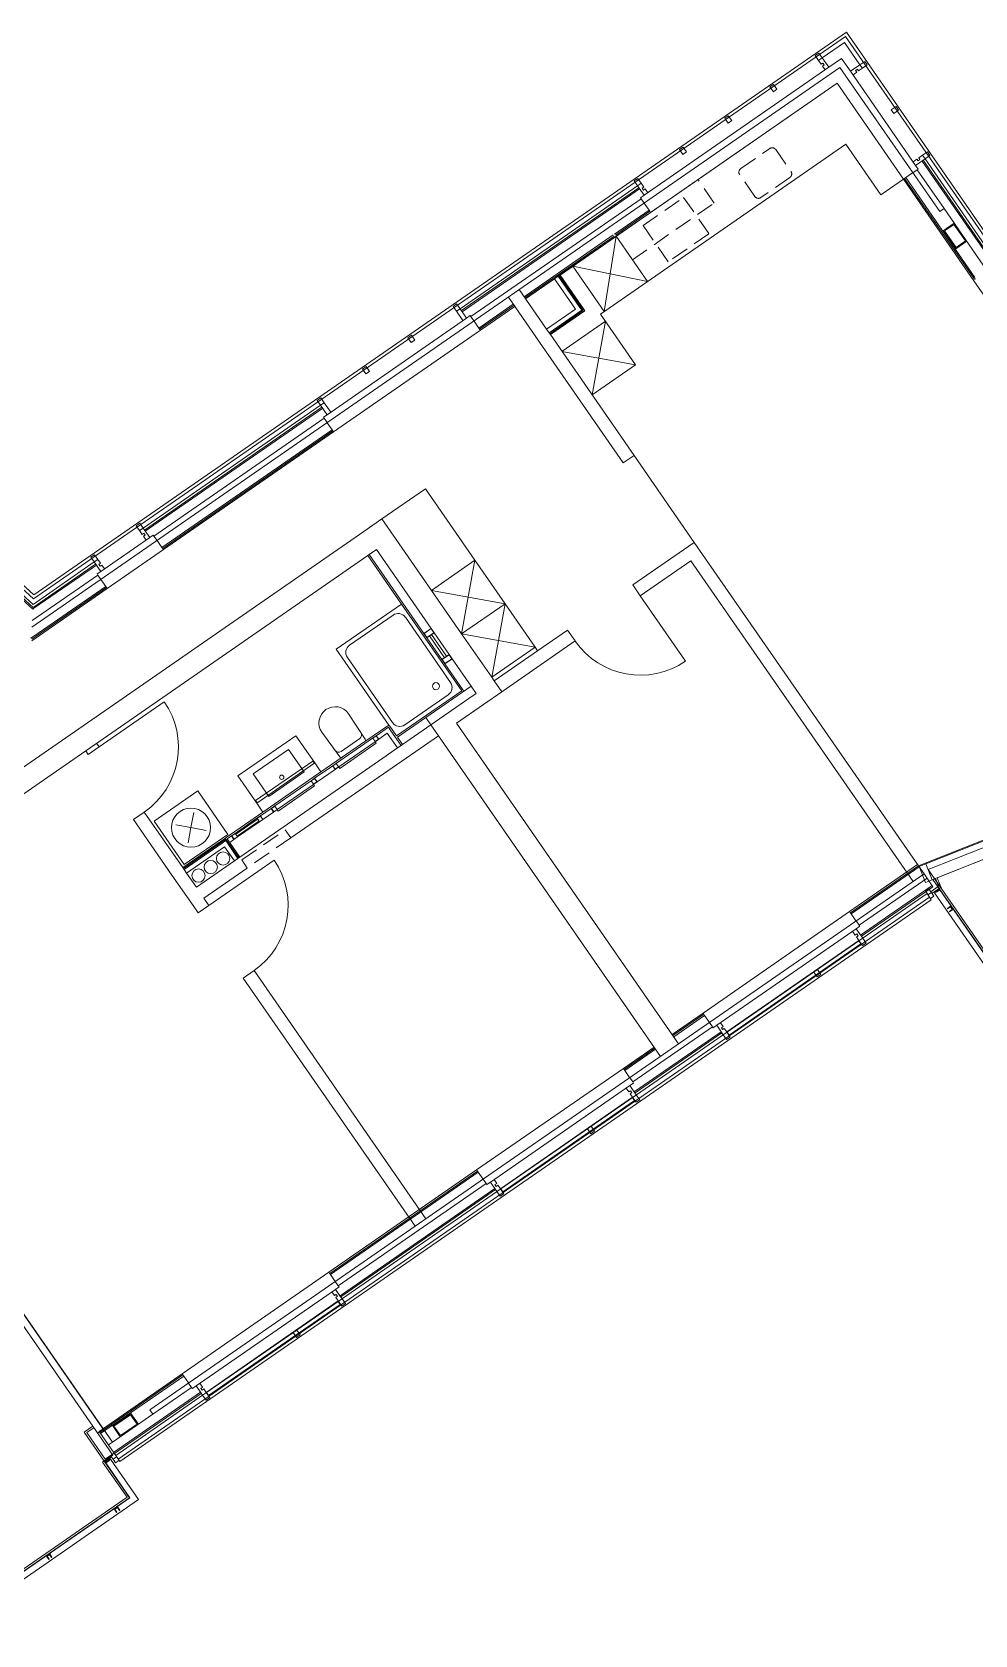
# Model space of a CAD drawing. Header units: metres. Extents: x 2747624 to 2747775, y 1250135 to 1250307.
# Drawn here: x 2747701.93 to 2747712.63, y 1250207.57 to 1250225.76 of the extents above; entities that cross this region are included whole.
import ezdxf

# ---------------------------------------------------------------- set-up
doc = ezdxf.new("R2010")
doc.units = ezdxf.units.M
doc.header["$MEASUREMENT"] = 0
doc.linetypes.add('Strich 2_1mm', pattern=[0.3, 0.2, -0.1])
doc.layers.add('nichttragend', color=7, linetype='Continuous')
doc.layers.add('tragend', color=7, linetype='Continuous')

# ---------------------------------------------------------------- blocks, each defined once
blk = doc.blocks.new('dfghdgh')
at = {"layer": 'nichttragend', "color": 252, "linetype": 'Continuous', "lineweight": 0}
for p, q in [((2746701.944, 1250219.378), (2746711.166, 1250225.765)), ((2746711.166, 1250225.765), (2746712.768, 1250223.452)), ((2746701.941, 1250219.333), (2746711.157, 1250225.716)), ((2746710.892, 1250225.472), (2746711.144, 1250225.647)), ((2746711.144, 1250225.647), (2746711.319, 1250225.395)), ((2746711.157, 1250225.716), (2746712.755, 1250223.409)), ((2746710.854, 1250225.527), (2746710.813, 1250225.499)), ((2746710.813, 1250225.499), (2746710.851, 1250225.444)), ((2746710.892, 1250225.472), (2746710.851, 1250225.444)), ((2746710.892, 1250225.472), (2746710.851, 1250225.444)), ((2746710.851, 1250225.444), (2746710.881, 1250225.401)), ((2746710.854, 1250225.527), (2746710.892, 1250225.472)), ((2746710.899, 1250225.414), (2746710.881, 1250225.401)), ((2746710.892, 1250225.472), (2746710.966, 1250225.366)), ((2746710.914, 1250225.393), (2746710.895, 1250225.38)), ((2746710.899, 1250225.414), (2746710.914, 1250225.393)), ((2746711.111, 1250225.466), (2746710.966, 1250225.366)), ((2746711.111, 1250225.466), (2746711.212, 1250225.321)), ((2746711.319, 1250225.395), (2746711.212, 1250225.321)), ((2746711.374, 1250225.433), (2746711.319, 1250225.395)), ((2746711.319, 1250225.395), (2746711.347, 1250225.354)), ((2746711.319, 1250225.395), (2746711.347, 1250225.354)), ((2746711.402, 1250225.392), (2746711.347, 1250225.354)), ((2746711.374, 1250225.433), (2746711.402, 1250225.392)), ((2746711.092, 1250225.363), (2746701.92, 1250219.009)), ((2746710.966, 1250225.366), (2746708.87, 1250223.913)), ((2746710.895, 1250225.38), (2746710.925, 1250225.337)), ((2746712.226, 1250223.727), (2746711.092, 1250225.363)), ((2746711.952, 1250224.252), (2746711.212, 1250225.321)), ((2746711.284, 1250225.31), (2746711.241, 1250225.28)), ((2746711.291, 1250225.343), (2746711.271, 1250225.328)), ((2746711.271, 1250225.328), (2746711.284, 1250225.31)), ((2746711.291, 1250225.343), (2746711.304, 1250225.324)), ((2746711.347, 1250225.354), (2746711.304, 1250225.324)), ((2746707.916, 1250223.007), (2746711.06, 1250225.185)), ((2746711.06, 1250225.185), (2746708.944, 1250223.719)), ((2746710.34, 1250225.172), (2746710.299, 1250225.143)), ((2746710.299, 1250225.143), (2746710.337, 1250225.088)), ((2746710.378, 1250225.116), (2746710.337, 1250225.088)), ((2746710.34, 1250225.172), (2746710.378, 1250225.116)), ((2746711.06, 1250225.185), (2746711.815, 1250224.096)), ((2746711.73, 1250224.919), (2746711.675, 1250224.881)), ((2746711.675, 1250224.881), (2746711.703, 1250224.84)), ((2746711.758, 1250224.878), (2746711.703, 1250224.84)), ((2746711.73, 1250224.919), (2746711.758, 1250224.878)), ((2746709.826, 1250224.816), (2746709.785, 1250224.787)), ((2746709.785, 1250224.787), (2746709.823, 1250224.732)), ((2746709.864, 1250224.761), (2746709.823, 1250224.732)), ((2746709.826, 1250224.816), (2746709.864, 1250224.761)), ((2746711.159, 1250224.493), (2746708.375, 1250222.565)), ((2746711.558, 1250223.918), (2746711.159, 1250224.493)), ((2746709.312, 1250224.46), (2746709.271, 1250224.431)), ((2746709.271, 1250224.431), (2746709.309, 1250224.376)), ((2746709.35, 1250224.405), (2746709.309, 1250224.376)), ((2746709.312, 1250224.46), (2746709.35, 1250224.405)), ((2746711.967, 1250224.323), (2746711.924, 1250224.293)), ((2746712.059, 1250224.326), (2746711.952, 1250224.252)), ((2746711.967, 1250224.323), (2746711.98, 1250224.304)), ((2746712.001, 1250224.318), (2746711.98, 1250224.304)), ((2746712.031, 1250224.367), (2746711.988, 1250224.337)), ((2746711.988, 1250224.337), (2746712.001, 1250224.318)), ((2746712.086, 1250224.405), (2746712.031, 1250224.367)), ((2746712.031, 1250224.367), (2746712.059, 1250224.326)), ((2746712.031, 1250224.367), (2746712.059, 1250224.326)), ((2746712.114, 1250224.364), (2746712.059, 1250224.326)), ((2746712.059, 1250224.326), (2746712.737, 1250223.348)), ((2746712.086, 1250224.405), (2746712.114, 1250224.364)), ((2746711.918, 1250224.168), (2746711.839, 1250224.113)), ((2746711.92, 1250224.169), (2746711.918, 1250224.168)), ((2746711.969, 1250224.203), (2746711.92, 1250224.169)), ((2746711.952, 1250224.252), (2746711.981, 1250224.211)), ((2746711.981, 1250224.211), (2746711.969, 1250224.203)), ((2746706.782, 1250222.625), (2746708.796, 1250224.02)), ((2746708.799, 1250224.104), (2746708.757, 1250224.075)), ((2746708.757, 1250224.075), (2746708.796, 1250224.02)), ((2746708.837, 1250224.049), (2746708.796, 1250224.02)), ((2746708.837, 1250224.049), (2746708.796, 1250224.02)), ((2746708.796, 1250224.02), (2746708.87, 1250223.913)), ((2746708.799, 1250224.104), (2746708.837, 1250224.049)), ((2746708.837, 1250224.049), (2746708.867, 1250224.006)), ((2746708.867, 1250224.006), (2746708.848, 1250223.993)), ((2746708.848, 1250223.993), (2746708.862, 1250223.972)), ((2746708.881, 1250223.985), (2746708.862, 1250223.972)), ((2746708.881, 1250223.985), (2746708.911, 1250223.942)), ((2746711.815, 1250224.096), (2746711.558, 1250223.918)), ((2746711.827, 1250224.105), (2746711.815, 1250224.096)), ((2746711.815, 1250224.096), (2746711.815, 1250224.096)), ((2746711.839, 1250224.113), (2746711.827, 1250224.105)), ((2746708.87, 1250223.913), (2746708.828, 1250223.885)), ((2746708.828, 1250223.885), (2746708.837, 1250223.873)), ((2746708.837, 1250223.873), (2746708.871, 1250223.824)), ((2746708.871, 1250223.824), (2746708.872, 1250223.823)), ((2746708.872, 1250223.823), (2746708.926, 1250223.744)), ((2746712.275, 1250223.761), (2746712.226, 1250223.727)), ((2746712.718, 1250223.121), (2746712.275, 1250223.761)), ((2746708.926, 1250223.744), (2746708.935, 1250223.731)), ((2746708.935, 1250223.731), (2746708.944, 1250223.719)), ((2746708.553, 1250223.448), (2746708.416, 1250222.593)), ((2746708.553, 1250223.448), (2746708.909, 1250222.935)), ((2746708.416, 1250222.593), (2746708.06, 1250223.107)), ((2746708.909, 1250222.935), (2746708.06, 1250223.107)), ((2746707.854, 1250222.964), (2746707.895, 1250222.993)), ((2746707.854, 1250222.964), (2746708.093, 1250222.62)), ((2746707.895, 1250222.993), (2746708.134, 1250222.649)), ((2746707.906, 1250223), (2746708.18, 1250222.604)), ((2746708.19, 1250222.612), (2746707.916, 1250223.007)), ((2746706.743, 1250222.68), (2746706.702, 1250222.652)), ((2746706.743, 1250222.68), (2746706.782, 1250222.625)), ((2746705.273, 1250221.422), (2746706.856, 1250222.518)), ((2746706.702, 1250222.652), (2746706.74, 1250222.597)), ((2746706.782, 1250222.625), (2746706.74, 1250222.597)), ((2746706.782, 1250222.625), (2746706.74, 1250222.597)), ((2746706.74, 1250222.597), (2746706.814, 1250222.49)), ((2746706.856, 1250222.518), (2746706.782, 1250222.625)), ((2746706.856, 1250222.518), (2746706.897, 1250222.547)), ((2746706.897, 1250222.547), (2746706.905, 1250222.535)), ((2746706.905, 1250222.535), (2746706.939, 1250222.486)), ((2746706.939, 1250222.486), (2746706.94, 1250222.484)), ((2746706.94, 1250222.484), (2746706.995, 1250222.405)), ((2746708.093, 1250222.62), (2746707.764, 1250222.392)), ((2746708.162, 1250222.608), (2746707.792, 1250222.351)), ((2746708.18, 1250222.604), (2746707.8, 1250222.341)), ((2746707.807, 1250222.331), (2746708.197, 1250222.601)), ((2746707.938, 1250222.141), (2746708.432, 1250222.482)), ((2746708.162, 1250222.608), (2746708.134, 1250222.649)), ((2746708.197, 1250222.601), (2746708.19, 1250222.612)), ((2746708.432, 1250222.482), (2746708.28, 1250221.647)), ((2746708.375, 1250222.565), (2746708.773, 1250221.989)), ((2746707.012, 1250222.381), (2746705.347, 1250221.228)), ((2746706.23, 1250222.324), (2746706.189, 1250222.296)), ((2746706.23, 1250222.324), (2746706.268, 1250222.269)), ((2746706.995, 1250222.405), (2746707.003, 1250222.393)), ((2746707.003, 1250222.393), (2746707.012, 1250222.381)), ((2746707.764, 1250222.392), (2746707.792, 1250222.351)), ((2746707.792, 1250222.351), (2746707.8, 1250222.341)), ((2746707.8, 1250222.341), (2746707.807, 1250222.331)), ((2746706.189, 1250222.296), (2746706.227, 1250222.241)), ((2746706.268, 1250222.269), (2746706.227, 1250222.241)), ((2746707.938, 1250222.141), (2746708.773, 1250221.989)), ((2746699.062, 1250222), (2746701.944, 1250219.378)), ((2746699.064, 1250221.95), (2746701.941, 1250219.333)), ((2746705.716, 1250221.969), (2746705.675, 1250221.94)), ((2746705.675, 1250221.94), (2746705.713, 1250221.885)), ((2746705.716, 1250221.969), (2746705.754, 1250221.913)), ((2746708.773, 1250221.989), (2746708.28, 1250221.647)), ((2746705.754, 1250221.913), (2746705.713, 1250221.885)), ((2746705.202, 1250221.613), (2746705.161, 1250221.584)), ((2746705.161, 1250221.584), (2746705.199, 1250221.529)), ((2746705.202, 1250221.613), (2746705.24, 1250221.558)), ((2746703.185, 1250220.134), (2746705.199, 1250221.529)), ((2746705.24, 1250221.558), (2746705.199, 1250221.529)), ((2746705.24, 1250221.558), (2746705.199, 1250221.529)), ((2746705.273, 1250221.422), (2746705.199, 1250221.529)), ((2746705.273, 1250221.422), (2746705.232, 1250221.394)), ((2746705.232, 1250221.394), (2746705.24, 1250221.382)), ((2746705.24, 1250221.558), (2746705.314, 1250221.451)), ((2746705.24, 1250221.382), (2746705.274, 1250221.333)), ((2746705.274, 1250221.333), (2746705.275, 1250221.331)), ((2746705.275, 1250221.331), (2746705.33, 1250221.252)), ((2746705.33, 1250221.252), (2746705.339, 1250221.24)), ((2746705.339, 1250221.24), (2746705.347, 1250221.228)), ((2746709.44, 1250219.973), (2746708.757, 1250220.959)), ((2746700.256, 1250220.798), (2746701.937, 1250219.269)), ((2746705.895, 1250220.239), (2746706.388, 1250220.581)), ((2746706.388, 1250220.581), (2746706.951, 1250219.769)), ((2746703.147, 1250220.189), (2746703.106, 1250220.161)), ((2746703.106, 1250220.161), (2746703.144, 1250220.106)), ((2746703.185, 1250220.134), (2746703.144, 1250220.106)), ((2746703.185, 1250220.134), (2746703.144, 1250220.106)), ((2746703.147, 1250220.189), (2746703.185, 1250220.134)), ((2746703.259, 1250220.027), (2746703.185, 1250220.134)), ((2746706.457, 1250219.427), (2746705.895, 1250220.239)), ((2746702.704, 1250219.643), (2746703.259, 1250220.027)), ((2746703.144, 1250220.106), (2746703.174, 1250220.062)), ((2746703.193, 1250220.076), (2746703.174, 1250220.062)), ((2746703.207, 1250220.055), (2746703.188, 1250220.042)), ((2746703.188, 1250220.042), (2746703.218, 1250219.999)), ((2746703.193, 1250220.076), (2746703.207, 1250220.055)), ((2746703.259, 1250220.027), (2746703.3, 1250220.056)), ((2746703.3, 1250220.056), (2746703.308, 1250220.044)), ((2746703.308, 1250220.044), (2746703.343, 1250219.994)), ((2746703.343, 1250219.994), (2746703.344, 1250219.993)), ((2746703.344, 1250219.993), (2746703.398, 1250219.914)), ((2746701.937, 1250219.269), (2746702.63, 1250219.75)), ((2746702.633, 1250219.833), (2746702.592, 1250219.805)), ((2746702.592, 1250219.805), (2746702.63, 1250219.75)), ((2746702.671, 1250219.778), (2746702.63, 1250219.75)), ((2746702.671, 1250219.778), (2746702.63, 1250219.75)), ((2746702.704, 1250219.643), (2746702.63, 1250219.75)), ((2746702.633, 1250219.833), (2746702.671, 1250219.778)), ((2746702.671, 1250219.778), (2746702.701, 1250219.735)), ((2746703.415, 1250219.89), (2746702.778, 1250219.448)), ((2746703.398, 1250219.914), (2746703.407, 1250219.902)), ((2746703.407, 1250219.902), (2746703.415, 1250219.89)), ((2746705.75, 1250219.834), (2746705.735, 1250219.824)), ((2746705.735, 1250219.824), (2746706.116, 1250219.273)), ((2746705.832, 1250219.891), (2746705.75, 1250219.834)), ((2746706.37, 1250218.938), (2746705.75, 1250219.834)), ((2746706.951, 1250219.769), (2746706.457, 1250219.427)), ((2746706.951, 1250219.769), (2746706.799, 1250218.934)), ((2746707.292, 1250219.276), (2746706.951, 1250219.769)), ((2746702.704, 1250219.643), (2746702.663, 1250219.614)), ((2746702.663, 1250219.614), (2746702.671, 1250219.602)), ((2746702.671, 1250219.602), (2746702.706, 1250219.553)), ((2746702.701, 1250219.735), (2746702.682, 1250219.722)), ((2746702.682, 1250219.722), (2746702.697, 1250219.701)), ((2746702.715, 1250219.714), (2746702.697, 1250219.701)), ((2746702.715, 1250219.714), (2746702.745, 1250219.671)), ((2746702.706, 1250219.553), (2746702.706, 1250219.552)), ((2746702.706, 1250219.552), (2746702.761, 1250219.473)), ((2746702.761, 1250219.473), (2746702.77, 1250219.461)), ((2746702.77, 1250219.461), (2746702.778, 1250219.448)), ((2746706.457, 1250219.427), (2746706.799, 1250218.934)), ((2746706.457, 1250219.427), (2746707.292, 1250219.276)), ((2746708.827, 1250219.365), (2746708.741, 1250219.489)), ((2746706.116, 1250219.273), (2746705.376, 1250218.761)), ((2746706.8, 1250218.287), (2746706.116, 1250219.273)), ((2746706.799, 1250218.934), (2746707.292, 1250219.276)), ((2746707.292, 1250219.276), (2746707.141, 1250218.441)), ((2746707.634, 1250218.782), (2746707.292, 1250219.276)), ((2746708.827, 1250219.365), (2746709.339, 1250218.625)), ((2746705.528, 1250218.805), (2746706.021, 1250219.147)), ((2746706.161, 1250219.122), (2746706.673, 1250218.382)), ((2746706.452, 1250218.995), (2746706.37, 1250218.938)), ((2746706.37, 1250218.938), (2746706.404, 1250218.889)), ((2746706.373, 1250218.938), (2746706.452, 1250218.993)), ((2746706.405, 1250218.892), (2746706.373, 1250218.938)), ((2746706.404, 1250218.889), (2746706.487, 1250218.946)), ((2746706.575, 1250218.643), (2746706.404, 1250218.889)), ((2746706.484, 1250218.947), (2746706.405, 1250218.892)), ((2746706.434, 1250218.91), (2746706.605, 1250218.663)), ((2746706.487, 1250218.946), (2746706.452, 1250218.995)), ((2746706.452, 1250218.993), (2746706.484, 1250218.947)), ((2746706.627, 1250218.679), (2746706.457, 1250218.925)), ((2746706.799, 1250218.934), (2746707.141, 1250218.441)), ((2746706.799, 1250218.934), (2746707.634, 1250218.782)), ((2746708.087, 1250218.853), (2746708.002, 1250218.976)), ((2746705.376, 1250218.761), (2746705.973, 1250217.899)), ((2746706.015, 1250217.926), (2746705.503, 1250218.666)), ((2746706.657, 1250218.699), (2746706.575, 1250218.643)), ((2746706.578, 1250218.642), (2746706.657, 1250218.697)), ((2746706.692, 1250218.65), (2746706.657, 1250218.699)), ((2746706.657, 1250218.697), (2746706.689, 1250218.651)), ((2746707.634, 1250218.782), (2746707.141, 1250218.441)), ((2746707.169, 1250218.4), (2746707.662, 1250218.741)), ((2746707.662, 1250218.741), (2746707.634, 1250218.782)), ((2746706.575, 1250218.643), (2746706.609, 1250218.593)), ((2746706.61, 1250218.596), (2746706.578, 1250218.642)), ((2746706.609, 1250218.593), (2746706.692, 1250218.65)), ((2746706.814, 1250218.297), (2746706.609, 1250218.593)), ((2746706.689, 1250218.651), (2746706.61, 1250218.596)), ((2746706.825, 1250218.282), (2746706.814, 1250218.297)), ((2746706.964, 1250218.257), (2746706.907, 1250218.339)), ((2746707.141, 1250218.441), (2746707.169, 1250218.4)), ((2746702.685, 1250217.651), (2746703.425, 1250218.163)), ((2746706.06, 1250217.775), (2746706.8, 1250218.287)), ((2746706.648, 1250218.243), (2746706.155, 1250217.901)), ((2746706.45, 1250217.901), (2746706.882, 1250218.2)), ((2746706.964, 1250218.257), (2746706.882, 1250218.2)), ((2746705.517, 1250218.028), (2746705.706, 1250217.738)), ((2746706.07, 1250217.76), (2746706.393, 1250217.984)), ((2746704.918, 1250217.777), (2746704.261, 1250217.321)), ((2746705.132, 1250217.469), (2746704.918, 1250217.777)), ((2746705.417, 1250217.538), (2746705.213, 1250217.817)), ((2746705.789, 1250217.75), (2746705.378, 1250217.465)), ((2746705.973, 1250217.899), (2746705.701, 1250217.711)), ((2746705.83, 1250217.778), (2746705.789, 1250217.75)), ((2746705.791, 1250217.749), (2746705.829, 1250217.775)), ((2746705.818, 1250217.711), (2746705.791, 1250217.749)), ((2746705.829, 1250217.775), (2746705.855, 1250217.738)), ((2746705.83, 1250217.778), (2746705.969, 1250217.874)), ((2746705.858, 1250217.737), (2746705.83, 1250217.778)), ((2746705.858, 1250217.737), (2746705.956, 1250217.805)), ((2746705.956, 1250217.805), (2746706.071, 1250217.639)), ((2746705.997, 1250217.833), (2746705.969, 1250217.874)), ((2746705.973, 1250217.899), (2746705.983, 1250217.885)), ((2746706.06, 1250217.775), (2746705.983, 1250217.885)), ((2746705.997, 1250217.833), (2746706.112, 1250217.667)), ((2746706.127, 1250217.678), (2746706.07, 1250217.76)), ((2746711.984, 1250216.3), (2746716.051, 1250217.92)), ((2746712.069, 1250216.324), (2746715.926, 1250217.859)), ((2746716.007, 1250217.816), (2746712.095, 1250216.258)), ((2746702.685, 1250217.651), (2746702.562, 1250217.565)), ((2746704.434, 1250217.344), (2746704.836, 1250217.623)), ((2746704.836, 1250217.623), (2746705.013, 1250217.368)), ((2746705.406, 1250217.424), (2746705.817, 1250217.709)), ((2746705.417, 1250217.407), (2746705.828, 1250217.692)), ((2746705.433, 1250217.6), (2746705.643, 1250217.745)), ((2746705.701, 1250217.711), (2746705.445, 1250217.533)), ((2746705.817, 1250217.709), (2746705.858, 1250217.737)), ((2746705.828, 1250217.692), (2746705.817, 1250217.709)), ((2746705.855, 1250217.738), (2746705.818, 1250217.711)), ((2746705.905, 1250217.524), (2746706.071, 1250217.639)), ((2746706.071, 1250217.639), (2746706.112, 1250217.667)), ((2746706.112, 1250217.667), (2746706.127, 1250217.678)), ((2746715.941, 1250217.656), (2746712.148, 1250216.146)), ((2746704.461, 1250217.041), (2746705.111, 1250217.49)), ((2746704.474, 1250217.013), (2746705.132, 1250217.469)), ((2746705.111, 1250217.49), (2746705.128, 1250217.466)), ((2746705.131, 1250217.294), (2746705.336, 1250217.437)), ((2746705.132, 1250217.469), (2746705.203, 1250217.366)), ((2746705.159, 1250217.253), (2746705.365, 1250217.395)), ((2746705.445, 1250217.533), (2746705.203, 1250217.366)), ((2746705.378, 1250217.465), (2746705.336, 1250217.437)), ((2746705.336, 1250217.437), (2746705.365, 1250217.395)), ((2746705.339, 1250217.436), (2746705.377, 1250217.462)), ((2746705.365, 1250217.398), (2746705.339, 1250217.436)), ((2746705.365, 1250217.395), (2746705.406, 1250217.424)), ((2746705.403, 1250217.424), (2746705.365, 1250217.398)), ((2746705.377, 1250217.462), (2746705.403, 1250217.424)), ((2746705.406, 1250217.424), (2746705.417, 1250217.407)), ((2746704.261, 1250217.321), (2746704.474, 1250217.013)), ((2746704.61, 1250217.089), (2746704.434, 1250217.344)), ((2746705.203, 1250217.366), (2746704.545, 1250216.91)), ((2746705.013, 1250217.368), (2746704.61, 1250217.089)), ((2746705.09, 1250217.266), (2746704.679, 1250216.981)), ((2746704.707, 1250216.94), (2746705.118, 1250217.225)), ((2746704.719, 1250216.923), (2746705.13, 1250217.208)), ((2746705.131, 1250217.294), (2746705.09, 1250217.266)), ((2746705.093, 1250217.265), (2746705.13, 1250217.291)), ((2746705.119, 1250217.227), (2746705.093, 1250217.265)), ((2746705.118, 1250217.225), (2746705.159, 1250217.253)), ((2746705.13, 1250217.208), (2746705.118, 1250217.225)), ((2746705.157, 1250217.254), (2746705.119, 1250217.227)), ((2746705.13, 1250217.291), (2746705.157, 1250217.254)), ((2746705.159, 1250217.253), (2746705.131, 1250217.294)), ((2746703.804, 1250217.151), (2746703.31, 1250216.809)), ((2746704.145, 1250216.658), (2746703.804, 1250217.151)), ((2746704.478, 1250217.016), (2746704.461, 1250217.041)), ((2746703.198, 1250216.911), (2746703.075, 1250216.825)), ((2746703.728, 1250216.734), (2746703.759, 1250216.905)), ((2746704.545, 1250216.91), (2746704.128, 1250216.621)), ((2746704.229, 1250216.669), (2746704.475, 1250216.84)), ((2746704.545, 1250216.91), (2746704.474, 1250217.013)), ((2746704.475, 1250216.84), (2746704.516, 1250216.869)), ((2746704.504, 1250216.799), (2746704.475, 1250216.84)), ((2746704.516, 1250216.866), (2746704.478, 1250216.84)), ((2746704.478, 1250216.84), (2746704.504, 1250216.802)), ((2746704.516, 1250216.869), (2746704.638, 1250216.953)), ((2746704.516, 1250216.869), (2746704.545, 1250216.827)), ((2746704.542, 1250216.828), (2746704.516, 1250216.866)), ((2746704.545, 1250216.827), (2746704.666, 1250216.911)), ((2746704.679, 1250216.981), (2746704.638, 1250216.953)), ((2746704.638, 1250216.953), (2746704.666, 1250216.911)), ((2746704.641, 1250216.952), (2746704.678, 1250216.978)), ((2746704.667, 1250216.914), (2746704.641, 1250216.952)), ((2746704.666, 1250216.911), (2746704.707, 1250216.94)), ((2746704.705, 1250216.94), (2746704.667, 1250216.914)), ((2746704.678, 1250216.978), (2746704.705, 1250216.94)), ((2746704.707, 1250216.94), (2746704.719, 1250216.923)), ((2746703.31, 1250216.809), (2746703.652, 1250216.316)), ((2746703.728, 1250216.734), (2746703.556, 1250216.765)), ((2746703.652, 1250216.316), (2746704.145, 1250216.658)), ((2746703.728, 1250216.734), (2746703.697, 1250216.562)), ((2746703.728, 1250216.734), (2746703.9, 1250216.702)), ((2746704.188, 1250216.641), (2746704.229, 1250216.669)), ((2746704.228, 1250216.666), (2746704.19, 1250216.64)), ((2746704.254, 1250216.629), (2746704.228, 1250216.666)), ((2746704.229, 1250216.669), (2746704.257, 1250216.628)), ((2746704.482, 1250216.831), (2746704.235, 1250216.66)), ((2746704.251, 1250216.638), (2746704.497, 1250216.808)), ((2746704.257, 1250216.628), (2746704.504, 1250216.799)), ((2746704.504, 1250216.802), (2746704.542, 1250216.828)), ((2746704.545, 1250216.827), (2746704.504, 1250216.799)), ((2746712.198, 1250216.166), (2746713.45, 1250216.664)), ((2746704.118, 1250216.614), (2746703.635, 1250216.28)), ((2746703.642, 1250216.269), (2746704.125, 1250216.604)), ((2746703.649, 1250216.259), (2746704.081, 1250216.558)), ((2746703.678, 1250216.218), (2746704.109, 1250216.517)), ((2746704.122, 1250216.587), (2746704.081, 1250216.558)), ((2746704.109, 1250216.517), (2746704.22, 1250216.357)), ((2746704.128, 1250216.621), (2746704.118, 1250216.614)), ((2746704.122, 1250216.587), (2746704.261, 1250216.385)), ((2746704.125, 1250216.604), (2746704.272, 1250216.392)), ((2746704.138, 1250216.607), (2746704.188, 1250216.641)), ((2746704.282, 1250216.399), (2746704.138, 1250216.607)), ((2746704.167, 1250216.566), (2746704.216, 1250216.6)), ((2746704.216, 1250216.6), (2746704.188, 1250216.641)), ((2746704.19, 1250216.64), (2746704.217, 1250216.602)), ((2746704.257, 1250216.628), (2746704.216, 1250216.6)), ((2746704.217, 1250216.602), (2746704.254, 1250216.629)), ((2746703.931, 1250215.852), (2746704.671, 1250216.365)), ((2746704.22, 1250216.357), (2746704.261, 1250216.385)), ((2746704.261, 1250216.385), (2746704.272, 1250216.392)), ((2746704.272, 1250216.392), (2746704.282, 1250216.399)), ((2746712.047, 1250216.21), (2746711.984, 1250216.3)), ((2746712.069, 1250216.324), (2746711.99, 1250216.292)), ((2746712.141, 1250216.143), (2746712.069, 1250216.324)), ((2746703.261, 1250210.124), (2746712.047, 1250216.21)), ((2746703.678, 1250216.218), (2746703.649, 1250216.259)), ((2746712.062, 1250216.112), (2746711.99, 1250216.292)), ((2746712.062, 1250216.112), (2746712.141, 1250216.143)), ((2746712.095, 1250216.258), (2746713.609, 1250214.073)), ((2746712.141, 1250216.143), (2746712.177, 1250216.158)), ((2746712.148, 1250216.146), (2746713.601, 1250214.049)), ((2746712.198, 1250216.166), (2746712.177, 1250216.158)), ((2746712.177, 1250216.158), (2746712.213, 1250216.068)), ((2746712.232, 1250216.081), (2746712.198, 1250216.166)), ((2746712.109, 1250215.944), (2746702.902, 1250209.566)), ((2746705.399, 1250211.356), (2746712.081, 1250215.985)), ((2746712.103, 1250216.04), (2746712.062, 1250216.012)), ((2746712.062, 1250216.012), (2746712.081, 1250215.985)), ((2746712.129, 1250215.915), (2746712.081, 1250215.985)), ((2746712.091, 1250215.971), (2746712.132, 1250215.999)), ((2746712.126, 1250216.007), (2746712.103, 1250216.04)), ((2746712.16, 1250215.958), (2746712.119, 1250215.93)), ((2746712.213, 1250216.068), (2746712.126, 1250216.007)), ((2746712.132, 1250215.999), (2746712.16, 1250215.958)), ((2746712.139, 1250215.989), (2746712.24, 1250216.06)), ((2746712.181, 1250216.004), (2746712.165, 1250215.993)), ((2746713.574, 1250213.958), (2746712.165, 1250215.993)), ((2746712.222, 1250216.033), (2746712.181, 1250216.004)), ((2746712.181, 1250216.004), (2746712.184, 1250216)), ((2746712.184, 1250216), (2746712.225, 1250216.029)), ((2746712.225, 1250216.029), (2746712.222, 1250216.033)), ((2746713.6, 1250214.044), (2746712.225, 1250216.029)), ((2746712.24, 1250216.06), (2746712.232, 1250216.081)), ((2746702.922, 1250209.537), (2746712.129, 1250215.915)), ((2746703.931, 1250215.852), (2746703.808, 1250215.767)), ((2746709.539, 1250214.628), (2746711.203, 1250215.781)), ((2746711.212, 1250215.768), (2746711.203, 1250215.781)), ((2746711.22, 1250215.756), (2746711.212, 1250215.768)), ((2746711.275, 1250215.677), (2746711.22, 1250215.756)), ((2746712.312, 1250215.815), (2746712.349, 1250215.841)), ((2746712.315, 1250215.811), (2746712.312, 1250215.815)), ((2746712.348, 1250215.834), (2746712.315, 1250215.811)), ((2746712.335, 1250215.783), (2746712.367, 1250215.805)), ((2746712.337, 1250215.778), (2746712.335, 1250215.783)), ((2746712.374, 1250215.804), (2746712.337, 1250215.778)), ((2746712.367, 1250215.805), (2746712.348, 1250215.834)), ((2746712.349, 1250215.841), (2746712.374, 1250215.804)), ((2746709.695, 1250214.49), (2746711.277, 1250215.586)), ((2746711.276, 1250215.676), (2746711.275, 1250215.677)), ((2746711.31, 1250215.627), (2746711.276, 1250215.676)), ((2746711.277, 1250215.586), (2746711.318, 1250215.615)), ((2746711.351, 1250215.479), (2746711.277, 1250215.586)), ((2746711.318, 1250215.615), (2746711.31, 1250215.627)), ((2746709.808, 1250214.415), (2746711.308, 1250215.454)), ((2746709.837, 1250214.38), (2746711.33, 1250215.415)), ((2746711.236, 1250215.558), (2746711.266, 1250215.514)), ((2746711.285, 1250215.528), (2746711.266, 1250215.514)), ((2746711.299, 1250215.507), (2746711.28, 1250215.494)), ((2746711.28, 1250215.494), (2746711.308, 1250215.454)), ((2746711.285, 1250215.528), (2746711.299, 1250215.507)), ((2746711.33, 1250215.415), (2746711.307, 1250215.448)), ((2746711.334, 1250215.417), (2746711.308, 1250215.454)), ((2746711.334, 1250215.417), (2746711.33, 1250215.415)), ((2746711.334, 1250215.417), (2746711.348, 1250215.396)), ((2746711.39, 1250215.424), (2746711.348, 1250215.396)), ((2746711.351, 1250215.479), (2746711.39, 1250215.424)), ((2746704.443, 1250215.112), (2746704.32, 1250215.027)), ((2746710.796, 1250215.095), (2746710.835, 1250215.04)), ((2746710.876, 1250215.068), (2746710.835, 1250215.04)), ((2746710.838, 1250215.123), (2746710.876, 1250215.068)), ((2746709.547, 1250214.615), (2746709.539, 1250214.628)), ((2746709.556, 1250214.603), (2746709.547, 1250214.615)), ((2746709.611, 1250214.524), (2746709.556, 1250214.603)), ((2746709.611, 1250214.523), (2746709.611, 1250214.524)), ((2746709.646, 1250214.473), (2746709.611, 1250214.523)), ((2746709.654, 1250214.462), (2746709.646, 1250214.473)), ((2746709.695, 1250214.49), (2746709.654, 1250214.462)), ((2746709.769, 1250214.383), (2746709.695, 1250214.49)), ((2746709.736, 1250214.518), (2746709.766, 1250214.475)), ((2746709.766, 1250214.475), (2746709.747, 1250214.462)), ((2746709.747, 1250214.462), (2746709.761, 1250214.442)), ((2746709.78, 1250214.455), (2746709.761, 1250214.442)), ((2746709.769, 1250214.383), (2746709.807, 1250214.328)), ((2746709.78, 1250214.455), (2746709.808, 1250214.415)), ((2746709.848, 1250214.357), (2746709.807, 1250214.328)), ((2746709.833, 1250214.378), (2746709.808, 1250214.415)), ((2746709.837, 1250214.38), (2746709.813, 1250214.414)), ((2746709.837, 1250214.38), (2746709.833, 1250214.378)), ((2746709.833, 1250214.378), (2746709.848, 1250214.357)), ((2746706.97, 1250212.848), (2746708.635, 1250214.001)), ((2746708.643, 1250213.989), (2746708.635, 1250214.001)), ((2746708.652, 1250213.977), (2746708.643, 1250213.989)), ((2746708.706, 1250213.898), (2746708.652, 1250213.977)), ((2746707.126, 1250212.711), (2746708.708, 1250213.807)), ((2746708.667, 1250213.778), (2746708.697, 1250213.735)), ((2746708.716, 1250213.748), (2746708.697, 1250213.735)), ((2746708.707, 1250213.896), (2746708.706, 1250213.898)), ((2746708.741, 1250213.847), (2746708.707, 1250213.896)), ((2746708.708, 1250213.807), (2746708.75, 1250213.835)), ((2746708.782, 1250213.7), (2746708.708, 1250213.807)), ((2746708.716, 1250213.748), (2746708.73, 1250213.728)), ((2746708.75, 1250213.835), (2746708.741, 1250213.847)), ((2746707.239, 1250212.635), (2746708.739, 1250213.675)), ((2746707.268, 1250212.601), (2746708.761, 1250213.635)), ((2746708.73, 1250213.728), (2746708.711, 1250213.714)), ((2746708.711, 1250213.714), (2746708.739, 1250213.675)), ((2746708.761, 1250213.635), (2746708.738, 1250213.669)), ((2746708.765, 1250213.638), (2746708.739, 1250213.675)), ((2746708.765, 1250213.638), (2746708.761, 1250213.635)), ((2746708.765, 1250213.638), (2746708.78, 1250213.616)), ((2746708.821, 1250213.645), (2746708.78, 1250213.616)), ((2746708.782, 1250213.7), (2746708.821, 1250213.645)), ((2746708.228, 1250213.315), (2746708.266, 1250213.26)), ((2746708.307, 1250213.289), (2746708.266, 1250213.26)), ((2746708.269, 1250213.344), (2746708.307, 1250213.289)), ((2746706.978, 1250212.836), (2746706.97, 1250212.848)), ((2746706.987, 1250212.823), (2746706.978, 1250212.836)), ((2746707.042, 1250212.745), (2746706.987, 1250212.823)), ((2746707.042, 1250212.743), (2746707.042, 1250212.745)), ((2746707.077, 1250212.694), (2746707.042, 1250212.743)), ((2746707.085, 1250212.682), (2746707.077, 1250212.694)), ((2746707.126, 1250212.711), (2746707.085, 1250212.682)), ((2746707.2, 1250212.604), (2746707.126, 1250212.711)), ((2746707.167, 1250212.739), (2746707.197, 1250212.696)), ((2746707.197, 1250212.696), (2746707.178, 1250212.683)), ((2746707.178, 1250212.683), (2746707.192, 1250212.662)), ((2746707.211, 1250212.675), (2746707.192, 1250212.662)), ((2746707.211, 1250212.675), (2746707.239, 1250212.635)), ((2746707.2, 1250212.604), (2746707.238, 1250212.549)), ((2746707.279, 1250212.577), (2746707.238, 1250212.549)), ((2746707.264, 1250212.598), (2746707.239, 1250212.635)), ((2746707.268, 1250212.601), (2746707.244, 1250212.634)), ((2746707.268, 1250212.601), (2746707.264, 1250212.598)), ((2746707.264, 1250212.598), (2746707.279, 1250212.577)), ((2746701.2, 1250212.12), (2746702.837, 1250209.757)), ((2746702.613, 1250209.94), (2746701.35, 1250211.763)), ((2746702.73, 1250209.905), (2746701.358, 1250211.885)), ((2746703.629, 1250210.534), (2746705.293, 1250211.687)), ((2746705.302, 1250211.674), (2746705.293, 1250211.687)), ((2746705.31, 1250211.662), (2746705.302, 1250211.674)), ((2746705.365, 1250211.583), (2746705.31, 1250211.662)), ((2746705.366, 1250211.582), (2746705.365, 1250211.583)), ((2746705.4, 1250211.533), (2746705.366, 1250211.582)), ((2746703.786, 1250210.397), (2746705.369, 1250211.493)), ((2746705.328, 1250211.465), (2746705.358, 1250211.422)), ((2746705.377, 1250211.435), (2746705.358, 1250211.422)), ((2746705.417, 1250211.42), (2746705.367, 1250211.492)), ((2746705.369, 1250211.493), (2746705.408, 1250211.521)), ((2746705.443, 1250211.387), (2746705.369, 1250211.493)), ((2746705.391, 1250211.414), (2746705.372, 1250211.401)), ((2746705.372, 1250211.401), (2746705.4, 1250211.361)), ((2746705.377, 1250211.435), (2746705.391, 1250211.414)), ((2746705.408, 1250211.521), (2746705.4, 1250211.533)), ((2746705.426, 1250211.408), (2746705.417, 1250211.42)), ((2746705.443, 1250211.387), (2746705.481, 1250211.331)), ((2746703.899, 1250210.322), (2746705.4, 1250211.361)), ((2746703.905, 1250210.321), (2746705.399, 1250211.356)), ((2746703.928, 1250210.287), (2746705.422, 1250211.322)), ((2746705.422, 1250211.322), (2746705.399, 1250211.356)), ((2746705.425, 1250211.324), (2746705.4, 1250211.361)), ((2746705.425, 1250211.324), (2746705.422, 1250211.322)), ((2746705.425, 1250211.324), (2746705.44, 1250211.303)), ((2746705.481, 1250211.331), (2746705.44, 1250211.303)), ((2746704.929, 1250211.031), (2746704.967, 1250210.976)), ((2746704.888, 1250211.002), (2746704.926, 1250210.947)), ((2746704.967, 1250210.976), (2746704.926, 1250210.947)), ((2746703.637, 1250210.521), (2746703.629, 1250210.534)), ((2746703.646, 1250210.509), (2746703.637, 1250210.521)), ((2746703.7, 1250210.43), (2746703.646, 1250210.509)), ((2746702.874, 1250209.607), (2746703.86, 1250210.29)), ((2746703.701, 1250210.429), (2746703.7, 1250210.43)), ((2746703.735, 1250210.38), (2746703.701, 1250210.429)), ((2746703.744, 1250210.368), (2746703.735, 1250210.38)), ((2746703.785, 1250210.396), (2746703.744, 1250210.368)), ((2746703.785, 1250210.396), (2746703.786, 1250210.397)), ((2746703.835, 1250210.324), (2746703.785, 1250210.396)), ((2746703.86, 1250210.29), (2746703.786, 1250210.397)), ((2746703.828, 1250210.426), (2746703.857, 1250210.383)), ((2746703.843, 1250210.311), (2746703.835, 1250210.324)), ((2746703.857, 1250210.383), (2746703.839, 1250210.369)), ((2746703.839, 1250210.369), (2746703.853, 1250210.349)), ((2746703.872, 1250210.362), (2746703.853, 1250210.349)), ((2746703.86, 1250210.29), (2746703.905, 1250210.321)), ((2746703.86, 1250210.29), (2746703.899, 1250210.235)), ((2746703.872, 1250210.362), (2746703.899, 1250210.322)), ((2746703.925, 1250210.285), (2746703.899, 1250210.322)), ((2746703.928, 1250210.287), (2746703.905, 1250210.321)), ((2746703.928, 1250210.287), (2746703.925, 1250210.285)), ((2746703.295, 1250210.075), (2746703.261, 1250210.124)), ((2746703.94, 1250210.264), (2746703.899, 1250210.235)), ((2746703.925, 1250210.285), (2746703.94, 1250210.264)), ((2746702.515, 1250209.871), (2746702.613, 1250209.94)), ((2746702.84, 1250209.612), (2746702.613, 1250209.94)), ((2746702.837, 1250209.757), (2746703.295, 1250210.075)), ((2746703.03, 1250209.127), (2746702.515, 1250209.871)), ((2746702.545, 1250209.866), (2746702.626, 1250209.922)), ((2746702.754, 1250209.564), (2746702.545, 1250209.866)), ((2746702.667, 1250209.862), (2746702.73, 1250209.905)), ((2746702.725, 1250209.532), (2746702.84, 1250209.612)), ((2746702.749, 1250209.534), (2746702.827, 1250209.588)), ((2746702.814, 1250209.606), (2746702.754, 1250209.564)), ((2746702.816, 1250209.566), (2746702.8, 1250209.554)), ((2746702.855, 1250209.634), (2746702.814, 1250209.606)), ((2746703.133, 1250209.109), (2746702.816, 1250209.566)), ((2746702.827, 1250209.588), (2746702.843, 1250209.565)), ((2746702.843, 1250209.565), (2746702.884, 1250209.593)), ((2746702.843, 1250209.565), (2746702.871, 1250209.524)), ((2746702.874, 1250209.607), (2746702.855, 1250209.634)), ((2746702.922, 1250209.537), (2746702.874, 1250209.607)), ((2746703.002, 1250209.133), (2746702.725, 1250209.532)), ((2746702.8, 1250209.554), (2746702.759, 1250209.526)), ((2746702.759, 1250209.526), (2746702.762, 1250209.522)), ((2746702.762, 1250209.522), (2746702.803, 1250209.55)), ((2746703.035, 1250209.126), (2746702.762, 1250209.522)), ((2746702.803, 1250209.55), (2746702.8, 1250209.554)), ((2746702.912, 1250209.552), (2746702.871, 1250209.524)), ((2746703.133, 1250209.109), (2746700.91, 1250207.569)), ((2746703.035, 1250209.126), (2746700.916, 1250207.659)), ((2746700.918, 1250207.689), (2746703.002, 1250209.133)), ((2746700.92, 1250207.666), (2746703.03, 1250209.127)), ((2746702.858, 1250208.998), (2746702.895, 1250209.023)), ((2746702.894, 1250209.016), (2746702.865, 1250208.996)), ((2746702.917, 1250208.983), (2746702.894, 1250209.016)), ((2746702.895, 1250209.023), (2746702.921, 1250208.986)), ((2746702.884, 1250208.961), (2746702.858, 1250208.998)), ((2746702.865, 1250208.996), (2746702.888, 1250208.964)), ((2746702.888, 1250208.964), (2746702.884, 1250208.961)), ((2746702.921, 1250208.986), (2746702.917, 1250208.983)), ((2746702.088, 1250208.464), (2746702.125, 1250208.489)), ((2746702.123, 1250208.482), (2746702.095, 1250208.463)), ((2746702.146, 1250208.45), (2746702.123, 1250208.482)), ((2746702.125, 1250208.489), (2746702.15, 1250208.452)), ((2746702.113, 1250208.427), (2746702.088, 1250208.464)), ((2746702.095, 1250208.463), (2746702.117, 1250208.43)), ((2746702.117, 1250208.43), (2746702.113, 1250208.427)), ((2746702.15, 1250208.452), (2746702.146, 1250208.45))]:
    blk.add_line(p, q, dxfattribs=at)
at = {"layer": 'nichttragend', "color": 252, "linetype": 'Strich 2_1mm', "lineweight": 0}
for p, q in [((2746709.968, 1250224.216), (2746710.297, 1250224.443)), ((2746710.366, 1250224.431), (2746710.537, 1250224.184)), ((2746710.126, 1250223.9), (2746709.955, 1250224.146)), ((2746709.667, 1250223.825), (2746709.482, 1250224.092)), ((2746710.525, 1250224.115), (2746710.196, 1250223.887)), ((2746708.738, 1250223.181), (2746709.667, 1250223.825)), ((2746708.859, 1250223.569), (2746709.319, 1250223.888)), ((2746709.319, 1250223.888), (2746709.604, 1250223.477)), ((2746709.144, 1250223.158), (2746708.859, 1250223.569)), ((2746709.604, 1250223.477), (2746709.144, 1250223.158)), ((2746704.305, 1250216.367), (2746704.798, 1250216.708)), ((2746704.798, 1250216.708), (2746704.86, 1250216.618)), ((2746704.86, 1250216.618), (2746704.367, 1250216.276)), ((2746704.367, 1250216.276), (2746704.305, 1250216.367))]:
    blk.add_line(p, q, dxfattribs=at)
at = {"layer": 'nichttragend', "color": 190, "linetype": 'Continuous', "lineweight": 0}
for p, q in [((2746712.721, 1250223.297), (2746712.025, 1250224.302)), ((2746712.727, 1250223.315), (2746712.037, 1250224.311)), ((2746712.275, 1250223.761), (2746711.969, 1250224.203)), ((2746708.811, 1250223.998), (2746706.797, 1250222.603)), ((2746708.819, 1250223.986), (2746706.805, 1250222.591)), ((2746711.815, 1250224.096), (2746712.614, 1250222.942)), ((2746711.827, 1250224.105), (2746712.611, 1250222.973)), ((2746712.625, 1250222.979), (2746711.839, 1250224.113)), ((2746708.837, 1250223.873), (2746706.905, 1250222.535)), ((2746708.926, 1250223.744), (2746708.536, 1250223.473)), ((2746708.544, 1250223.461), (2746708.935, 1250223.731)), ((2746708.553, 1250223.448), (2746708.944, 1250223.719)), ((2746708.52, 1250223.462), (2746707.508, 1250222.761)), ((2746707.517, 1250222.749), (2746708.529, 1250223.45)), ((2746707.895, 1250222.993), (2746708.537, 1250223.438)), ((2746707.525, 1250222.737), (2746707.854, 1250222.964)), ((2746712.611, 1250222.973), (2746712.62, 1250222.96)), ((2746712.62, 1250222.96), (2746712.634, 1250222.966)), ((2746707.385, 1250222.676), (2746706.995, 1250222.405)), ((2746707.003, 1250222.393), (2746707.394, 1250222.664)), ((2746707.012, 1250222.381), (2746707.402, 1250222.651)), ((2746705.214, 1250221.507), (2746703.2, 1250220.112)), ((2746705.223, 1250221.495), (2746703.209, 1250220.1)), ((2746705.24, 1250221.382), (2746703.308, 1250220.044)), ((2746705.33, 1250221.252), (2746703.398, 1250219.914)), ((2746703.407, 1250219.902), (2746705.339, 1250221.24)), ((2746703.415, 1250219.89), (2746705.347, 1250221.228)), ((2746701.933, 1250219.216), (2746700.228, 1250220.767)), ((2746701.935, 1250219.235), (2746700.238, 1250220.778)), ((2746702.671, 1250219.602), (2746701.925, 1250219.085)), ((2746702.646, 1250219.727), (2746701.935, 1250219.235)), ((2746702.654, 1250219.715), (2746701.946, 1250219.225)), ((2746701.922, 1250218.855), (2746702.778, 1250219.448)), ((2746701.923, 1250218.874), (2746702.77, 1250219.461)), ((2746702.761, 1250219.473), (2746701.994, 1250218.941)), ((2746701.933, 1250219.216), (2746701.946, 1250219.225)), ((2746701.911, 1250218.884), (2746701.994, 1250218.941)), ((2746711.974, 1250216.314), (2746711.203, 1250215.781)), ((2746711.983, 1250216.302), (2746711.212, 1250215.768)), ((2746711.22, 1250215.756), (2746711.991, 1250216.29)), ((2746711.31, 1250215.627), (2746712.081, 1250216.16)), ((2746712.148, 1250216.064), (2746712.047, 1250216.21)), ((2746711.327, 1250215.514), (2746712.139, 1250216.076)), ((2746711.336, 1250215.501), (2746712.148, 1250216.064)), ((2746708.741, 1250213.847), (2746709.646, 1250214.473)), ((2746709.539, 1250214.628), (2746709.189, 1250214.386)), ((2746709.547, 1250214.615), (2746709.198, 1250214.373)), ((2746709.206, 1250214.361), (2746709.556, 1250214.603)), ((2746708.759, 1250213.734), (2746709.745, 1250214.418)), ((2746708.767, 1250213.722), (2746709.754, 1250214.405)), ((2746708.984, 1250214.243), (2746708.635, 1250214.001)), ((2746708.992, 1250214.231), (2746708.643, 1250213.989)), ((2746708.652, 1250213.977), (2746709.001, 1250214.219)), ((2746706.97, 1250212.848), (2746705.293, 1250211.687)), ((2746706.978, 1250212.836), (2746705.302, 1250211.674)), ((2746705.31, 1250211.662), (2746706.987, 1250212.823)), ((2746705.4, 1250211.533), (2746707.077, 1250212.694)), ((2746705.419, 1250211.421), (2746707.176, 1250212.638)), ((2746705.428, 1250211.409), (2746707.185, 1250212.626)), ((2746703.629, 1250210.534), (2746702.685, 1250209.88)), ((2746703.637, 1250210.521), (2746702.694, 1250209.868)), ((2746702.702, 1250209.855), (2746703.646, 1250210.509)), ((2746702.85, 1250209.642), (2746703.835, 1250210.324)), ((2746702.859, 1250209.629), (2746703.843, 1250210.311)), ((2746703.295, 1250210.075), (2746703.735, 1250210.38)), ((2746702.685, 1250209.88), (2746702.855, 1250209.634)), ((2746702.792, 1250209.726), (2746702.837, 1250209.757))]:
    blk.add_line(p, q, dxfattribs=at)
at = {"layer": 'nichttragend', "color": 252, "linetype": 'Continuous', "lineweight": 0}
for centre, radius in [((2746706.508, 1250218.34), 0.04), ((2746704.758, 1250217.306), 0.025), ((2746703.728, 1250216.734), 0.222), ((2746703.952, 1250216.287), 0.075), ((2746704.092, 1250216.384), 0.075), ((2746703.813, 1250216.19), 0.075)]:
    blk.add_circle(centre, radius, dxfattribs=at)
at = {"layer": 'nichttragend', "color": 252, "linetype": 'Strich 2_1mm', "lineweight": 0}
for centre, start, end in [((2746710.325, 1250224.402), 34.71, 124.71), ((2746709.996, 1250224.175), 124.71, 214.71), ((2746710.496, 1250224.156), 304.71, 34.71), ((2746710.167, 1250223.928), 214.71, 304.71)]:
    blk.add_arc(centre, 0.05, start, end, dxfattribs=at)
at = {"layer": 'nichttragend', "color": 252, "linetype": 'Continuous', "lineweight": 0}
for centre, radius, start, end in [((2746706.078, 1250219.065), 0.1, 34.7099, 124.7099), ((2746708.827, 1250219.365), 0.9, 214.7099, 304.7099), ((2746705.585, 1250218.723), 0.1, 124.7099, 214.7099), ((2746706.591, 1250218.325), 0.1, 304.7099, 34.7099), ((2746702.685, 1250217.651), 0.9, 304.7099, 34.7099), ((2746705.365, 1250217.922), 0.185, 34.7099, 214.7099), ((2746705.615, 1250217.787), 0.05, 304.7086, 33.1626), ((2746706.098, 1250217.983), 0.1, 214.7099, 304.7099), ((2746705.404, 1250217.641), 0.05, 216.2572, 304.7112), ((2746705.689, 1250217.727), 0.0199, 305.3381, 33.7716), ((2746705.433, 1250217.55), 0.0199, 215.6482, 304.0817), ((2746703.931, 1250215.852), 0.9, 304.7099, 34.7099)]:
    blk.add_arc(centre, radius, start, end, dxfattribs=at)
at = {"layer": 'tragend', "color": 92, "linetype": 'Continuous', "lineweight": 0}
for p, q in [((2746712.389, 1250223.597), (2746712.266, 1250223.511)), ((2746712.279, 1250223.509), (2746712.386, 1250223.583)), ((2746712.386, 1250223.583), (2746712.517, 1250223.394)), ((2746712.266, 1250223.511), (2746712.408, 1250223.306)), ((2746712.41, 1250223.32), (2746712.279, 1250223.509)), ((2746712.408, 1250223.306), (2746712.531, 1250223.391)), ((2746712.517, 1250223.394), (2746712.41, 1250223.32)), ((2746705.895, 1250220.239), (2746705.69, 1250220.097)), ((2746705.69, 1250220.097), (2746701.814, 1250217.412)), ((2746702.004, 1250217.239), (2746705.832, 1250219.891)), ((2746705.832, 1250219.891), (2746706.452, 1250218.995)), ((2746706.487, 1250218.946), (2746706.657, 1250218.699)), ((2746706.692, 1250218.65), (2746706.907, 1250218.339)), ((2746706.907, 1250218.339), (2746706.393, 1250217.984)), ((2746706.741, 1250217.92), (2746707.049, 1250218.134)), ((2746707.255, 1250218.276), (2746707.049, 1250218.134)), ((2746706.393, 1250217.984), (2746706.45, 1250217.901)), ((2746706.535, 1250217.778), (2746709.056, 1250214.138)), ((2746709.262, 1250214.281), (2746706.741, 1250217.92)), ((2746701.793, 1250217.093), (2746702.004, 1250217.239)), ((2746703.045, 1250210.084), (2746702.84, 1250209.942)), ((2746702.84, 1250209.942), (2746702.925, 1250209.818)), ((2746702.854, 1250209.939), (2746703.043, 1250210.07)), ((2746702.928, 1250209.832), (2746702.854, 1250209.939)), ((2746703.117, 1250209.963), (2746702.928, 1250209.832)), ((2746703.043, 1250210.07), (2746703.117, 1250209.963)), ((2746703.131, 1250209.961), (2746703.045, 1250210.084))]:
    blk.add_line(p, q, dxfattribs=at)
at = {"layer": 'tragend', "color": 20, "linetype": 'Continuous', "lineweight": 0}
for p, q in [((2746712.614, 1250222.942), (2746713.739, 1250221.318)), ((2746707.33, 1250222.756), (2746707.683, 1250222.245)), ((2746707.764, 1250222.392), (2746707.453, 1250222.842)), ((2746708.757, 1250220.959), (2746707.807, 1250222.331)), ((2746707.683, 1250222.245), (2746708.634, 1250220.874)), ((2746708.634, 1250220.874), (2746708.757, 1250220.959)), ((2746709.44, 1250219.973), (2746709.317, 1250219.887)), ((2746711.984, 1250216.3), (2746709.44, 1250219.973)), ((2746709.317, 1250219.887), (2746708.741, 1250219.489)), ((2746708.827, 1250219.365), (2746709.402, 1250219.764)), ((2746709.402, 1250219.764), (2746711.923, 1250216.124)), ((2746707.255, 1250218.276), (2746708.087, 1250218.853)), ((2746708.002, 1250218.976), (2746707.662, 1250218.741)), ((2746707.169, 1250218.4), (2746707.255, 1250218.276)), ((2746704.86, 1250216.618), (2746706.535, 1250217.778)), ((2746706.45, 1250217.901), (2746706.127, 1250217.678)), ((2746706.535, 1250217.778), (2746706.45, 1250217.901)), ((2746702.534, 1250217.606), (2746702.562, 1250217.565)), ((2746702.685, 1250217.651), (2746702.657, 1250217.692)), ((2746705.905, 1250217.524), (2746704.282, 1250216.399)), ((2746703.635, 1250216.28), (2746703.198, 1250216.911)), ((2746703.075, 1250216.825), (2746703.512, 1250216.194)), ((2746704.22, 1250216.357), (2746703.789, 1250216.058)), ((2746703.512, 1250216.194), (2746703.751, 1250215.849)), ((2746703.649, 1250216.259), (2746703.635, 1250216.28)), ((2746703.789, 1250216.058), (2746703.678, 1250216.218)), ((2746703.874, 1250215.934), (2746704.367, 1250216.276)), ((2746703.931, 1250215.852), (2746703.874, 1250215.934)), ((2746703.751, 1250215.849), (2746703.808, 1250215.767)), ((2746704.32, 1250215.027), (2746706.272, 1250212.209)), ((2746706.395, 1250212.295), (2746704.443, 1250215.112))]:
    blk.add_line(p, q, dxfattribs=at)

msp = doc.modelspace()

# ---------------------------------------------------------------- block references
msp.add_blockref('dfghdgh', (1000.005, -0.002))

doc.saveas('drawing.dxf')
